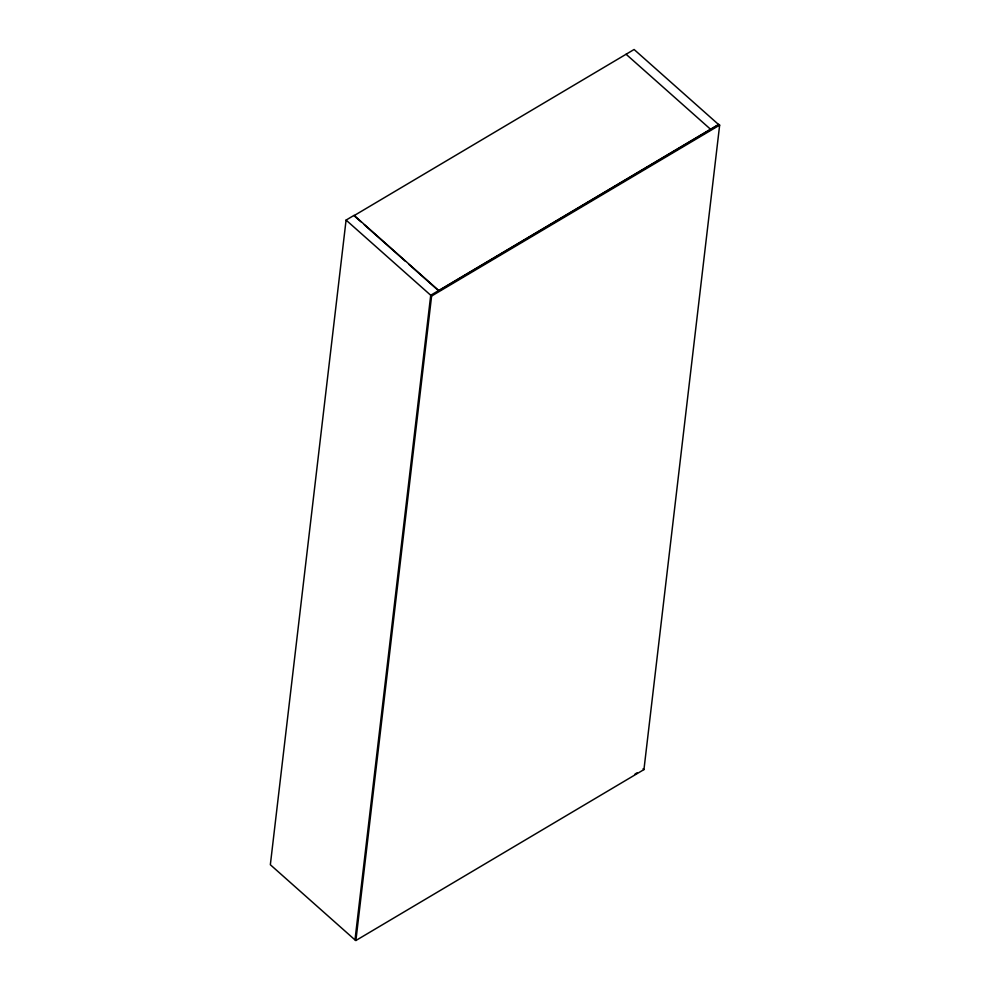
<?xml version="1.0" encoding="UTF-8"?>
<svg xmlns="http://www.w3.org/2000/svg" width="990" height="990" viewBox="0 0 990 990"><rect width="100%" height="100%" fill="white"/><g stroke="black" fill="none" stroke-linecap="round" stroke-linejoin="round"><path stroke-width="1.49" d="M438.719 290.503L354.074 215.35L346.079 220.089L270.344 864.74L354.989 939.906L430.724 295.255L718.777 124.344L719.656 125.124L643.946 769.589L355.893 940.5L355.014 939.72M355.893 940.5L431.603 296.035L719.656 125.124M634.998 774.069L637.288 772.707M626.088 54.252L710.733 129.418M360.904 221.76L354.036 215.659L634.095 49.5L718.728 124.666L438.681 290.825L408.944 264.417M364.332 224.804L405.516 261.372M346.079 220.089L431.603 296.035M643.067 768.809L643.946 769.589"/></g></svg>
